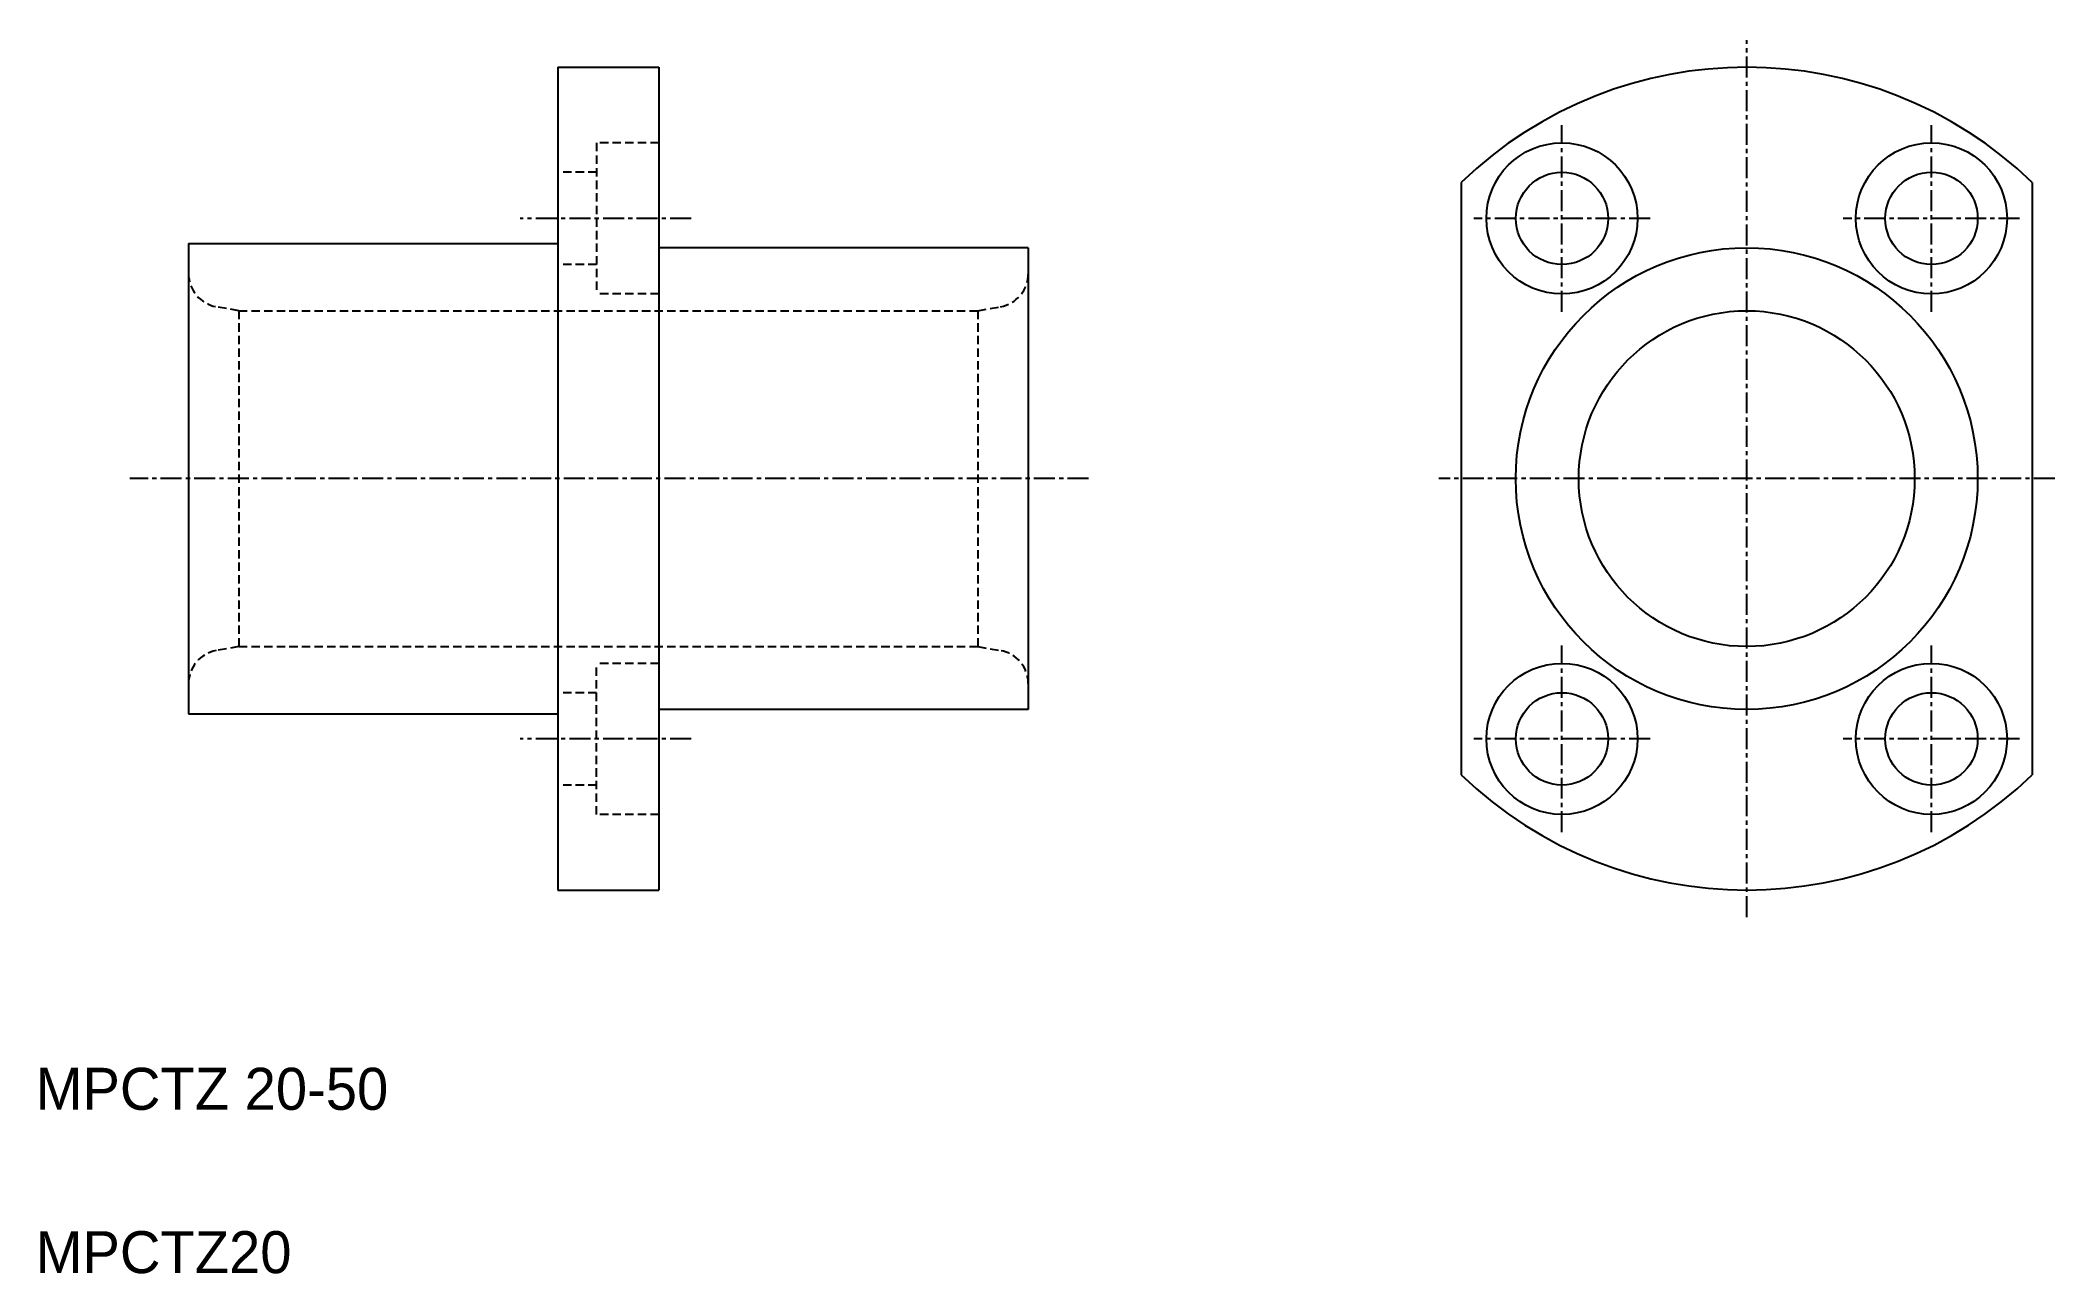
# Model space of a CAD drawing. Extents: x 42 to 162, y 57 to 131.
import ezdxf

# ---------------------------------------------------------------- set-up
doc = ezdxf.new("R2010")
doc.units = 0
doc.linetypes.add('CENTER', pattern=[2, 1.25, -0.25, 0.25, -0.25])
doc.linetypes.add('DASHED', pattern=[0.75, 0.5, -0.25])
doc.layers.get('0').update_dxf_attribs({"linetype": 'CONTINUOUS'})
doc.layers.add('CENTER', color=1, linetype='CENTER')

msp = doc.modelspace()

# ---------------------------------------------------------------- linework, layer by layer
at = {"color": 7, "linetype": 'CONTINUOUS'}
for p, q in [((72.41, 129.11), (72.41, 80.11)), ((72.41, 129.11), (78.41, 129.11)), ((78.41, 129.11), (78.41, 80.11)), ((126.19, 122.25), (126.19, 86.97)), ((160.19, 122.25), (160.19, 86.97)), ((50.41, 118.61), (50.41, 90.61)), ((50.41, 118.61), (72.41, 118.61)), ((100.41, 118.36), (78.41, 118.36)), ((100.41, 118.36), (100.41, 90.86)), ((50.41, 90.61), (72.41, 90.61)), ((100.41, 90.86), (78.41, 90.86)), ((72.41, 80.11), (78.41, 80.11))]:
    msp.add_line(p, q, dxfattribs=at)
at = {"color": 3, "linetype": 'DASHED'}
for p, q in [((74.71, 124.61), (74.71, 115.61)), ((78.41, 124.61), (74.71, 124.61)), ((74.71, 122.86), (72.41, 122.86)), ((74.71, 117.36), (72.41, 117.36)), ((78.41, 115.61), (74.71, 115.61)), ((53.41, 114.61), (52.06, 114.85)), ((53.41, 114.61), (97.41, 114.61)), ((53.41, 114.61), (53.41, 94.61)), ((97.41, 114.61), (98.75, 114.85)), ((97.41, 114.61), (97.41, 94.61)), ((53.41, 94.61), (52.06, 94.37)), ((53.41, 94.61), (97.41, 94.61)), ((74.71, 84.61), (74.71, 93.61)), ((78.41, 93.61), (74.71, 93.61)), ((97.41, 94.61), (98.75, 94.37)), ((74.71, 91.86), (72.41, 91.86)), ((74.71, 86.36), (72.41, 86.36)), ((78.41, 84.61), (74.71, 84.61))]:
    msp.add_line(p, q, dxfattribs=at)
at = {"color": 7, "linetype": 'CONTINUOUS'}
for centre, radius in [((132.19, 120.11), 4.5), ((154.19, 120.11), 4.5), ((132.19, 120.11), 2.75), ((154.19, 120.11), 2.75), ((143.19, 104.61), 13.75), ((143.19, 104.61), 10), ((132.19, 89.11), 4.5), ((154.19, 89.11), 4.5), ((132.19, 89.11), 2.75), ((154.19, 89.11), 2.75)]:
    msp.add_circle(centre, radius, dxfattribs=at)
for start, end in [(46.0622, 133.9378), (226.0622, 313.9378)]:
    msp.add_arc((143.19, 104.61), 24.5, start, end, dxfattribs=at)
at = {"color": 3, "linetype": 'DASHED'}
for centre, start, end in [((52.41, 116.82), 180, 260), ((98.41, 116.82), 280, 0), ((52.41, 92.4), 100, 180), ((98.41, 92.4), 0, 80)]:
    msp.add_arc(centre, 2, start, end, dxfattribs=at)
at = {"layer": 'CENTER', "color": 1, "linetype": 'CENTER'}
for p, q in [((143.19, 78.5), (143.19, 130.72)), ((132.19, 114.55), (132.19, 125.67)), ((154.19, 114.55), (154.19, 125.67)), ((80.34, 120.11), (70.15, 120.11)), ((137.44, 120.11), (126.94, 120.11)), ((159.44, 120.11), (148.94, 120.11)), ((104, 104.61), (46.92, 104.61)), ((161.53, 104.61), (124.85, 104.61)), ((132.19, 83.55), (132.19, 94.67)), ((154.19, 83.55), (154.19, 94.67)), ((80.34, 89.11), (70.15, 89.11)), ((137.44, 89.11), (126.94, 89.11)), ((159.44, 89.11), (148.94, 89.11))]:
    msp.add_line(p, q, dxfattribs=at)

# ---------------------------------------------------------------- texts
at = {"color": 7, "linetype": 'CONTINUOUS'}
for s, p in [('MPCTZ 20-50', (41.31, 67.02)), ('MPCTZ20', (41.31, 57.29))]:
    msp.add_text(s, height=2.5, dxfattribs=at).set_placement(p)

doc.saveas('drawing.dxf')
